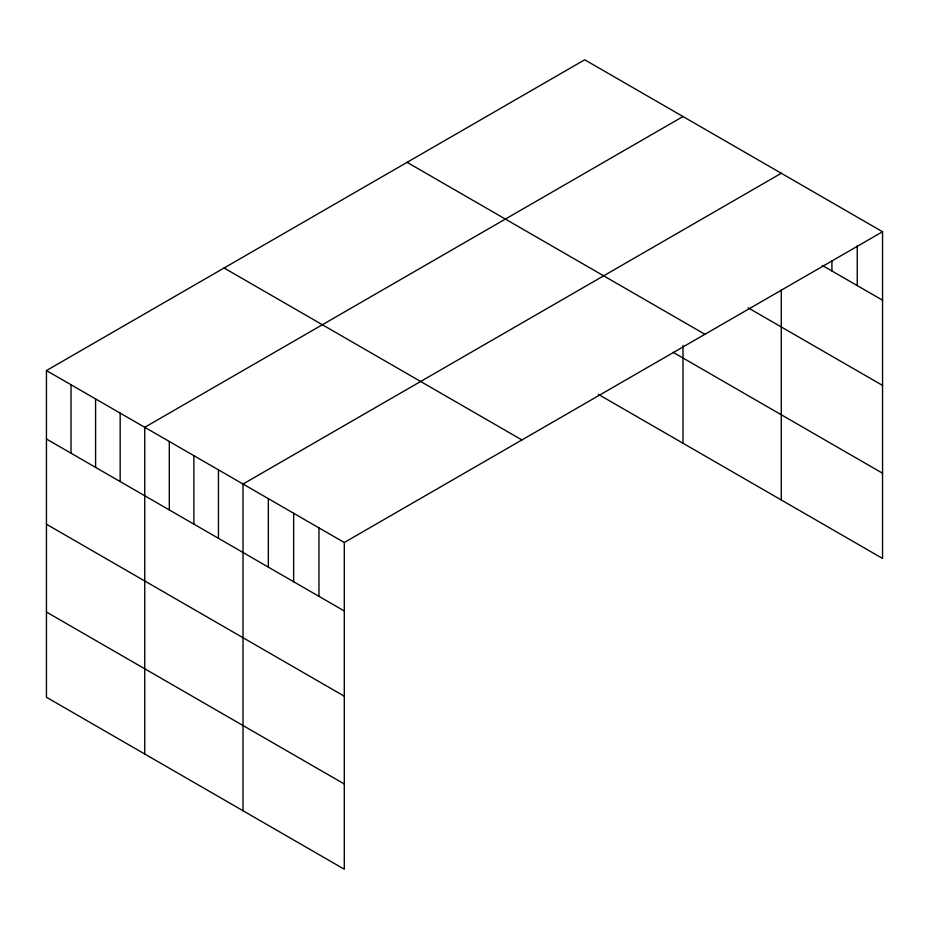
<?xml version="1.0" encoding="UTF-8"?>
<svg xmlns="http://www.w3.org/2000/svg" width="929" height="929" viewBox="0 0 929 929"><rect width="100%" height="100%" fill="white"/><g stroke="black" fill="none" stroke-linecap="round" stroke-linejoin="round"><path stroke-width="1.39" d="M882.55 231.739L344.287 542.501L344.287 869.219L46.45 697.261L46.45 370.555L584.713 59.781L882.55 231.739L882.55 558.445L598.23 394.302M683.001 116.531L144.738 427.294L144.738 754.011M781.289 173.27L243.015 484.032L243.015 810.75M822.27 265.404L882.55 300.195M748.112 307.813L882.55 385.419M407.088 162.331L704.925 334.289M673.177 352.346L882.55 473.233M224.075 267.993L521.912 439.951M46.45 370.555L344.287 542.501M46.45 439.011L344.287 610.968M46.45 524.235L344.287 696.193M46.45 612.037L344.287 783.995M857.235 245.651L857.235 285.586M831.919 260.979L831.919 270.966M781.289 290.034L781.289 499.988M683.001 345.472L683.001 443.238M318.972 527.881L318.972 596.348M293.645 513.272L293.645 581.74M268.33 498.652L268.33 567.12M218.443 469.853L218.443 538.321M193.882 455.663L193.882 524.13M169.31 441.484L169.31 509.94M120.166 413.103L120.166 481.57M95.594 398.924L95.594 467.392M71.022 384.734L71.022 453.201"/></g></svg>
